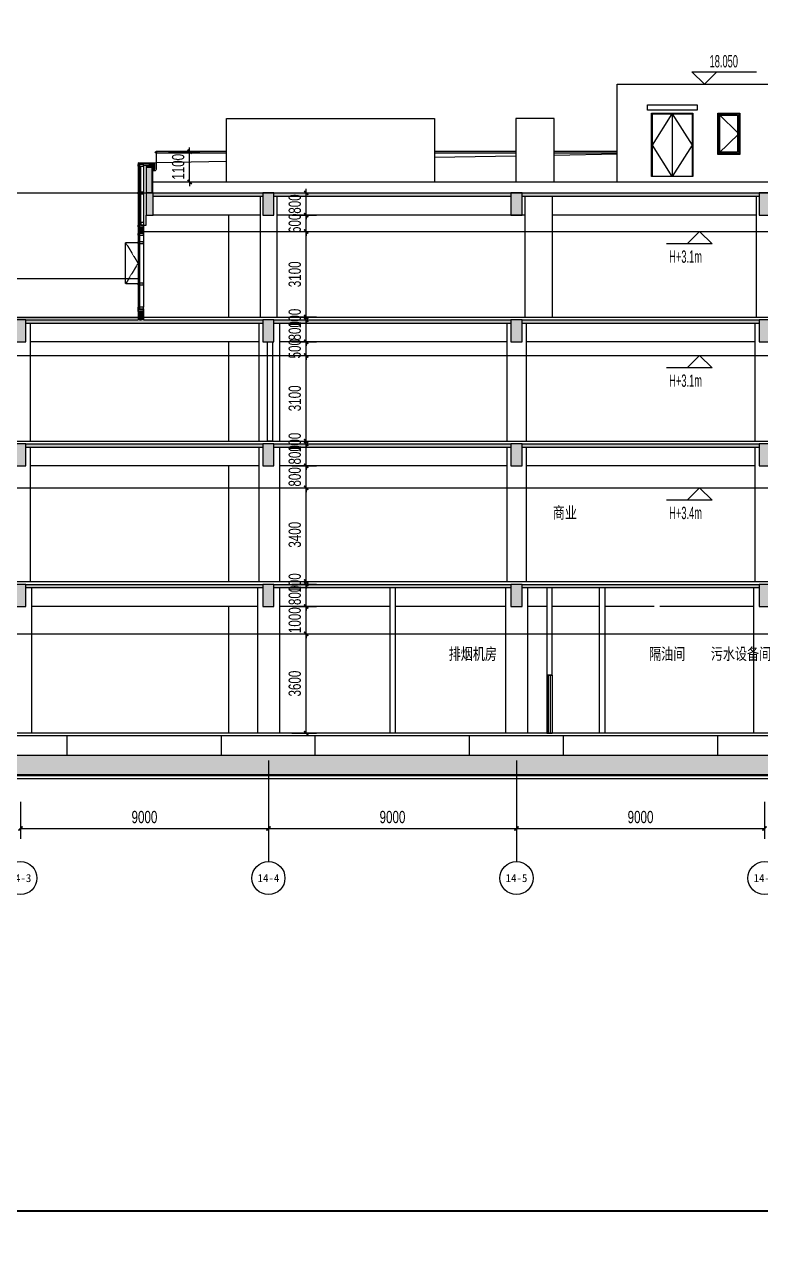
# Model space of a CAD drawing. Extents: x -186194 to 139607, y -228907 to -26595.
# Drawn here: x 16752 to 43454, y -228907 to -184353 of the extents above; entities that cross this region are included whole.
import ezdxf
from ezdxf.enums import TextEntityAlignment as Align

# ---------------------------------------------------------------- set-up
doc = ezdxf.new("R2010")
doc.units = 0
doc.header["$LTSCALE"] = 10
doc.header["$MEASUREMENT"] = 0
doc.linetypes.add('DASH', pattern=[0.35, 0.25, -0.1])
for name, color, linetype in [('01-标注_尺寸', 124, 'Continuous'), ('01-标注_标高', 200, 'Continuous'), ('01-标注_轴线坐标', 132, 'Continuous'), ('02-TEXT_房间', 7, 'Continuous'), ('02-TEXT_标注', 130, 'Continuous'), ('02-TEXT_轴号', 7, 'Continuous'), ('05-填充_天正', 26, 'Continuous'), ('A-C_窗', 140, 'Continuous'), ('A-C_门', 150, 'Continuous'), ('A-D_龙骨', 152, 'Continuous'), ('A-E_栏杆', 232, 'Continuous'), ('A-SUR_保温', 222, 'Continuous'), ('A-SUR_吊顶', 40, 'Continuous'), ('A-SUR_看线', 231, 'Continuous'), ('A-SUR_面层', 191, 'Continuous'), ('A-TECH_结构', 21, 'Continuous'), ('A_STR-砌块墙', 121, 'Continuous'), ('A_STR-砼墙', 51, 'Continuous'), ('A_STR-砼柱', 51, 'Continuous'), ('AXIS_TEXT', 7, 'Continuous'), ('D_铝板', 181, 'Continuous'), ('PUB_HATCH', 8, 'Continuous')]:
    doc.layers.add(name, color=color, linetype=linetype)
doc.layers.add('04-不打印_辅助线', color=165, linetype='Continuous', plot=False)
doc.styles.add('_TCH_AXIS', font='STXIHEI_0.TTF', dxfattribs={"width": 0.75})
doc.styles.add('_TCH_DIM', font='ros.shx', dxfattribs={"width": 0.8, "bigfont": 'jd.shx'})
doc.styles.add('_TCH_DIM_T3', font='ros.shx', dxfattribs={"width": 0.705882, "bigfont": 'jd.shx'})
doc.styles.add('COMPLEX', font='COMPLEX')
doc.styles.get("Standard").update_dxf_attribs({"font": 'STXIHEI_0.TTF', "width": 0.75})
doc.dimstyles.new('_TCH_ARCH&&150', dxfattribs={"dimtxt": 446.25, "dimasz": 150, "dimexe": 375, "dimexo": 450, "dimgap": 189.375, "dimtad": 1, "dimdec": 0, "dimzin": 0, "dimdsep": 46, "dimtxsty": '_TCH_DIM_T3', "dimblk": 'ARCHTICK', "dimcen": 0.09, "dimclrt": 7, "dimazin": 2, "dimtfac": 1, "dimtdec": 0, "dimtix": 1, "dimtmove": 2, "dimatfit": 3, "dimfxl": 0, "dimtolj": 1, "dimtzin": 0, "dimarcsym": 0})

# ---------------------------------------------------------------- blocks, each defined once
blk = doc.blocks.new('kyuhtr')
for points in [[(50, -30), (0, -30), (0, 30), (50, 30)], [(50, -30), (200, -30), (200, 30), (50, 30)]]:
    blk.add_lwpolyline(points, close=True)
blk = doc.blocks.new('$LinePat$岩棉板')
at = {"color": 0}
for p, q in [((0, -17), (12, -67)), ((12, -67), (24, -17))]:
    blk.add_line(p, q, dxfattribs=at)
for centre, start, end in [((12, -17), 0, 180), ((0, -67), 270, 0), ((24, -67), 180, 270)]:
    blk.add_arc(centre, 12, start, end, dxfattribs=at)
at = {"layer": 'Defpoints'}
blk.add_point((0, 0), dxfattribs=at)
at = {"layer": 'Defpoints', "color": 0}
blk.add_point((24, -84), dxfattribs=at)
blk = doc.blocks.new('*U13')
blk.add_lwpolyline([(0, 100), (240, 100), (240, 0), (0, 0)], close=True)
at = {"color": 8, "xscale": -1.249999998958333, "yscale": 1.188379012465143, "zscale": 1.188379012465143}
for p in [(30, 100), (60, 100), (90, 100), (120, 100), (150, 100), (180, 100), (210, 100), (240, 100)]:
    blk.add_blockref('$LinePat$岩棉板', p, dxfattribs=at)
blk = doc.blocks.new('图框-A1+1-4')
for points, const_width in [([(0, 0), (1051, 0), (1051, 594), (0, 594)], 0.05), ([(976, 584), (25, 584), (25, 10), (976, 10)], 0.5)]:
    blk.add_lwpolyline(points, close=True, dxfattribs=dict(const_width=const_width))
blk = doc.blocks.new('_AXISO')
blk.add_circle((0, 0), 0.5)
at = {"layer": 'AXIS_TEXT', "style": 'COMPLEX', "width": 1.041667}
blk.add_attdef('A', text='', height=0.56, dxfattribs=at).set_placement((-0.25, -0.28), (0.25, -0.28), align=Align.FIT)
blk = doc.blocks.new('_ArchTick')
at = {"color": 0, "linetype": 'ByBlock', "const_width": 0.4}
blk.add_lwpolyline([(-0.5, -0.5), (0.5, 0.5)], dxfattribs=at)
blk = doc.blocks.new('*D133')
at = {"layer": '01-标注_轴线坐标', "color": 0, "lineweight": -2, "transparency": 16777216}
for p, q in [((16602, -212554), (16602, -213898)), ((25602, -212554), (25602, -213898)), ((16602, -213523), (25602, -213523))]:
    blk.add_line(p, q, dxfattribs=at)
at = {"layer": 'Defpoints', "color": 0, "transparency": 16777216}
for p in [(16602, -212104), (25602, -212104), (25602, -213523)]:
    blk.add_point(p, dxfattribs=at)
at = {"layer": '01-标注_轴线坐标', "color": 0, "lineweight": -2, "transparency": 16777216, "xscale": 150, "yscale": 150, "zscale": 150, "rotation": 180}
blk.add_blockref('_ArchTick', (16602, -213523), dxfattribs=at)
at = {"layer": '01-标注_轴线坐标', "color": 0, "lineweight": -2, "transparency": 16777216, "xscale": 150, "yscale": 150, "zscale": 150}
blk.add_blockref('_ArchTick', (25602, -213523), dxfattribs=at)
at = {"layer": '01-标注_轴线坐标', "color": 7, "transparency": 16777216, "insert": (21102, -213110), "char_height": 446.2, "attachment_point": 5, "style": '_TCH_DIM_T3'}
blk.add_mtext('\\A1;9000', dxfattribs=at)
blk = doc.blocks.new('*D134')
at = {"layer": '01-标注_轴线坐标', "color": 0, "lineweight": -2, "transparency": 16777216}
for p, q in [((25602, -212554), (25602, -213898)), ((34602, -212554), (34602, -213898)), ((25602, -213523), (34602, -213523))]:
    blk.add_line(p, q, dxfattribs=at)
at = {"layer": 'Defpoints', "color": 0, "transparency": 16777216}
for p in [(25602, -212104), (34602, -212104), (34602, -213523)]:
    blk.add_point(p, dxfattribs=at)
at = {"layer": '01-标注_轴线坐标', "color": 0, "lineweight": -2, "transparency": 16777216, "xscale": 150, "yscale": 150, "zscale": 150, "rotation": 180}
blk.add_blockref('_ArchTick', (25602, -213523), dxfattribs=at)
at = {"layer": '01-标注_轴线坐标', "color": 0, "lineweight": -2, "transparency": 16777216, "xscale": 150, "yscale": 150, "zscale": 150}
blk.add_blockref('_ArchTick', (34602, -213523), dxfattribs=at)
at = {"layer": '01-标注_轴线坐标', "color": 7, "transparency": 16777216, "insert": (30102, -213110), "char_height": 446.2, "attachment_point": 5, "style": '_TCH_DIM_T3'}
blk.add_mtext('\\A1;9000', dxfattribs=at)
blk = doc.blocks.new('*D135')
at = {"layer": '01-标注_轴线坐标', "color": 0, "lineweight": -2, "transparency": 16777216}
for p, q in [((34602, -212554), (34602, -213898)), ((43602, -212554), (43602, -213898)), ((34602, -213523), (43602, -213523))]:
    blk.add_line(p, q, dxfattribs=at)
at = {"layer": 'Defpoints', "color": 0, "transparency": 16777216}
for p in [(34602, -212104), (43602, -212104), (43602, -213523)]:
    blk.add_point(p, dxfattribs=at)
at = {"layer": '01-标注_轴线坐标', "color": 0, "lineweight": -2, "transparency": 16777216, "xscale": 150, "yscale": 150, "zscale": 150, "rotation": 180}
blk.add_blockref('_ArchTick', (34602, -213523), dxfattribs=at)
at = {"layer": '01-标注_轴线坐标', "color": 0, "lineweight": -2, "transparency": 16777216, "xscale": 150, "yscale": 150, "zscale": 150}
blk.add_blockref('_ArchTick', (43602, -213523), dxfattribs=at)
at = {"layer": '01-标注_轴线坐标', "color": 7, "transparency": 16777216, "insert": (39102, -213110), "char_height": 446.2, "attachment_point": 5, "style": '_TCH_DIM_T3'}
blk.add_mtext('\\A1;9000', dxfattribs=at)
blk = doc.blocks.new('_FZH')
blk.add_lwpolyline([(-0.5, -0.5), (0.5, -0.5), (0.5, 0.5), (-0.5, 0.5)], close=True)
at = {"layer": 'PUB_HATCH'}
blk.add_solid([(-0.5, -0.5), (0.5, -0.5), (-0.5, 0.5), (0.5, 0.5)], dxfattribs=at)
blk = doc.blocks.new('$TCHSYS$WIN2D')
for p, q in [((-0.5, 0.5), (0.5, 0.5)), ((-0.5, 0.5), (-0.5, -0.5)), ((0.5, 0.5), (0.5, -0.5)), ((0.5, 0.167), (-0.5, 0.167)), ((0.5, -0.167), (-0.5, -0.167)), ((-0.5, -0.5), (0.5, -0.5))]:
    blk.add_line(p, q)
blk = doc.blocks.new('*D205')
at = {"layer": '01-标注_尺寸', "color": 0, "lineweight": -2, "transparency": 16777216}
for p, q in [((22740, -188964), (22740, -188814)), ((21971, -188964), (23114, -188964)), ((22740, -190064), (22740, -188964)), ((21971, -190064), (23114, -190064)), ((22740, -190064), (22740, -190214))]:
    blk.add_line(p, q, dxfattribs=at)
at = {"layer": 'Defpoints', "color": 0, "transparency": 16777216}
for p in [(21521, -188964), (22740, -188964), (21521, -190064)]:
    blk.add_point(p, dxfattribs=at)
at = {"layer": '01-标注_尺寸', "color": 0, "lineweight": -2, "transparency": 16777216, "xscale": 150, "yscale": 150, "zscale": 150}
for p, rotation in [((22740, -188964), 270), ((22740, -190064), 90)]:
    blk.add_blockref('_ArchTick', p, dxfattribs=dict(at, rotation=rotation))
at = {"layer": '01-标注_尺寸', "color": 7, "transparency": 16777216, "insert": (22327, -189514), "char_height": 446.2, "attachment_point": 5, "rotation": 90, "style": '_TCH_DIM_T3'}
blk.add_mtext('\\A1;1100', dxfattribs=at)
blk = doc.blocks.new('*D226')
at = {"layer": '01-标注_尺寸', "color": 0, "lineweight": -2, "transparency": 16777216}
for p, q in [((26452, -206464), (27345, -206464)), ((26970, -210065), (26970, -206464)), ((26452, -210065), (27345, -210065))]:
    blk.add_line(p, q, dxfattribs=at)
at = {"layer": 'Defpoints', "color": 0, "transparency": 16777216}
for p in [(26002, -206464), (26970, -206464), (26002, -210065)]:
    blk.add_point(p, dxfattribs=at)
at = {"layer": '01-标注_尺寸', "color": 0, "lineweight": -2, "transparency": 16777216, "xscale": 150, "yscale": 150, "zscale": 150}
for p, rotation in [((26970, -206464), 90), ((26970, -210065), 270)]:
    blk.add_blockref('_ArchTick', p, dxfattribs=dict(at, rotation=rotation))
at = {"layer": '01-标注_尺寸', "color": 7, "transparency": 16777216, "insert": (26558, -208265), "char_height": 446.2, "attachment_point": 5, "rotation": 90, "style": '_TCH_DIM_T3'}
blk.add_mtext('\\A1;3600', dxfattribs=at)
blk = doc.blocks.new('*D227')
at = {"layer": '01-标注_尺寸', "color": 0, "lineweight": -2, "transparency": 16777216}
for p, q in [((26970, -205465), (26970, -205315)), ((26452, -205465), (27345, -205465)), ((26970, -206464), (26970, -205465)), ((26452, -206464), (27345, -206464)), ((26970, -206464), (26970, -206614))]:
    blk.add_line(p, q, dxfattribs=at)
at = {"layer": 'Defpoints', "color": 0, "transparency": 16777216}
for p in [(26002, -205465), (26970, -205465), (26002, -206464)]:
    blk.add_point(p, dxfattribs=at)
at = {"layer": '01-标注_尺寸', "color": 0, "lineweight": -2, "transparency": 16777216, "xscale": 150, "yscale": 150, "zscale": 150}
for p, rotation in [((26970, -205465), 270), ((26970, -206464), 90)]:
    blk.add_blockref('_ArchTick', p, dxfattribs=dict(at, rotation=rotation))
at = {"layer": '01-标注_尺寸', "color": 7, "transparency": 16777216, "insert": (26558, -205965), "char_height": 446.2, "attachment_point": 5, "rotation": 90, "style": '_TCH_DIM_T3'}
blk.add_mtext('\\A1;1000', dxfattribs=at)
blk = doc.blocks.new('*D228')
at = {"layer": '01-标注_尺寸', "color": 0, "lineweight": -2, "transparency": 16777216}
for p, q in [((26452, -204664), (27345, -204664)), ((26970, -204664), (26970, -204514)), ((26970, -205465), (26970, -204664)), ((26452, -205465), (27345, -205465)), ((26970, -205465), (26970, -205615))]:
    blk.add_line(p, q, dxfattribs=at)
at = {"layer": 'Defpoints', "color": 0, "transparency": 16777216}
for p in [(26002, -204664), (26970, -204664), (26002, -205465)]:
    blk.add_point(p, dxfattribs=at)
at = {"layer": '01-标注_尺寸', "color": 0, "lineweight": -2, "transparency": 16777216, "xscale": 150, "yscale": 150, "zscale": 150}
for p, rotation in [((26970, -204664), 270), ((26970, -205465), 90)]:
    blk.add_blockref('_ArchTick', p, dxfattribs=dict(at, rotation=rotation))
at = {"layer": '01-标注_尺寸', "color": 7, "transparency": 16777216, "insert": (26558, -205065), "char_height": 446.2, "attachment_point": 5, "rotation": 90, "style": '_TCH_DIM_T3'}
blk.add_mtext('\\A1;800', dxfattribs=at)
blk = doc.blocks.new('*D229')
at = {"layer": '01-标注_尺寸', "color": 0, "lineweight": -2, "transparency": 16777216}
for p, q in [((26970, -204565), (26970, -204415)), ((26452, -204565), (27345, -204565)), ((26452, -204664), (27345, -204664)), ((26970, -204664), (26970, -204565)), ((26970, -204664), (26970, -204814))]:
    blk.add_line(p, q, dxfattribs=at)
at = {"layer": 'Defpoints', "color": 0, "transparency": 16777216}
for p in [(26002, -204565), (26002, -204664), (26970, -204565)]:
    blk.add_point(p, dxfattribs=at)
at = {"layer": '01-标注_尺寸', "color": 0, "lineweight": -2, "transparency": 16777216, "xscale": 150, "yscale": 150, "zscale": 150}
for p, rotation in [((26970, -204565), 270), ((26970, -204664), 90)]:
    blk.add_blockref('_ArchTick', p, dxfattribs=dict(at, rotation=rotation))
at = {"layer": '01-标注_尺寸', "color": 7, "transparency": 16777216, "insert": (26558, -204614), "char_height": 446.2, "attachment_point": 5, "rotation": 90, "style": '_TCH_DIM_T3'}
blk.add_mtext('\\A1;100', dxfattribs=at)
blk = doc.blocks.new('*D230')
at = {"layer": '01-标注_尺寸', "color": 0, "lineweight": -2, "transparency": 16777216}
for p, q in [((26452, -201165), (27345, -201165)), ((26970, -204565), (26970, -201165)), ((26452, -204565), (27345, -204565))]:
    blk.add_line(p, q, dxfattribs=at)
at = {"layer": 'Defpoints', "color": 0, "transparency": 16777216}
for p in [(26002, -201165), (26970, -201165), (26002, -204565)]:
    blk.add_point(p, dxfattribs=at)
at = {"layer": '01-标注_尺寸', "color": 0, "lineweight": -2, "transparency": 16777216, "xscale": 150, "yscale": 150, "zscale": 150}
for p, rotation in [((26970, -201165), 90), ((26970, -204565), 270)]:
    blk.add_blockref('_ArchTick', p, dxfattribs=dict(at, rotation=rotation))
at = {"layer": '01-标注_尺寸', "color": 7, "transparency": 16777216, "insert": (26558, -202865), "char_height": 446.2, "attachment_point": 5, "rotation": 90, "style": '_TCH_DIM_T3'}
blk.add_mtext('\\A1;3400', dxfattribs=at)
blk = doc.blocks.new('*D231')
at = {"layer": '01-标注_尺寸', "color": 0, "lineweight": -2, "transparency": 16777216}
for p, q in [((26452, -200365), (27345, -200365)), ((26970, -200365), (26970, -200215)), ((26970, -201165), (26970, -200365)), ((26452, -201165), (27345, -201165)), ((26970, -201165), (26970, -201315))]:
    blk.add_line(p, q, dxfattribs=at)
at = {"layer": 'Defpoints', "color": 0, "transparency": 16777216}
for p in [(26002, -200365), (26970, -200365), (26002, -201165)]:
    blk.add_point(p, dxfattribs=at)
at = {"layer": '01-标注_尺寸', "color": 0, "lineweight": -2, "transparency": 16777216, "xscale": 150, "yscale": 150, "zscale": 150}
for p, rotation in [((26970, -200365), 270), ((26970, -201165), 90)]:
    blk.add_blockref('_ArchTick', p, dxfattribs=dict(at, rotation=rotation))
at = {"layer": '01-标注_尺寸', "color": 7, "transparency": 16777216, "insert": (26558, -200765), "char_height": 446.2, "attachment_point": 5, "rotation": 90, "style": '_TCH_DIM_T3'}
blk.add_mtext('\\A1;800', dxfattribs=at)
blk = doc.blocks.new('*D232')
at = {"layer": '01-标注_尺寸', "color": 0, "lineweight": -2, "transparency": 16777216}
for p, q in [((26452, -199564), (27345, -199564)), ((26970, -199564), (26970, -199414)), ((26970, -200365), (26970, -199564)), ((26452, -200365), (27345, -200365)), ((26970, -200365), (26970, -200515))]:
    blk.add_line(p, q, dxfattribs=at)
at = {"layer": 'Defpoints', "color": 0, "transparency": 16777216}
for p in [(26002, -199564), (26970, -199564), (26002, -200365)]:
    blk.add_point(p, dxfattribs=at)
at = {"layer": '01-标注_尺寸', "color": 0, "lineweight": -2, "transparency": 16777216, "xscale": 150, "yscale": 150, "zscale": 150}
for p, rotation in [((26970, -199564), 270), ((26970, -200365), 90)]:
    blk.add_blockref('_ArchTick', p, dxfattribs=dict(at, rotation=rotation))
at = {"layer": '01-标注_尺寸', "color": 7, "transparency": 16777216, "insert": (26558, -199965), "char_height": 446.2, "attachment_point": 5, "rotation": 90, "style": '_TCH_DIM_T3'}
blk.add_mtext('\\A1;800', dxfattribs=at)
blk = doc.blocks.new('*D233')
at = {"layer": '01-标注_尺寸', "color": 0, "lineweight": -2, "transparency": 16777216}
for p, q in [((26452, -199464), (27345, -199464)), ((26452, -199564), (27345, -199564)), ((26970, -199464), (26970, -199314)), ((26970, -199564), (26970, -199464)), ((26970, -199564), (26970, -199714))]:
    blk.add_line(p, q, dxfattribs=at)
at = {"layer": 'Defpoints', "color": 0, "transparency": 16777216}
for p in [(26002, -199464), (26002, -199564), (26970, -199464)]:
    blk.add_point(p, dxfattribs=at)
at = {"layer": '01-标注_尺寸', "color": 0, "lineweight": -2, "transparency": 16777216, "xscale": 150, "yscale": 150, "zscale": 150}
for p, rotation in [((26970, -199464), 270), ((26970, -199564), 90)]:
    blk.add_blockref('_ArchTick', p, dxfattribs=dict(at, rotation=rotation))
at = {"layer": '01-标注_尺寸', "color": 7, "transparency": 16777216, "insert": (26558, -199514), "char_height": 446.2, "attachment_point": 5, "rotation": 90, "style": '_TCH_DIM_T3'}
blk.add_mtext('\\A1;100', dxfattribs=at)
blk = doc.blocks.new('*D234')
at = {"layer": '01-标注_尺寸', "color": 0, "lineweight": -2, "transparency": 16777216}
for p, q in [((26452, -196365), (27345, -196365)), ((26970, -199464), (26970, -196365)), ((26452, -199464), (27345, -199464))]:
    blk.add_line(p, q, dxfattribs=at)
at = {"layer": 'Defpoints', "color": 0, "transparency": 16777216}
for p in [(26002, -196365), (26970, -196365), (26002, -199464)]:
    blk.add_point(p, dxfattribs=at)
at = {"layer": '01-标注_尺寸', "color": 0, "lineweight": -2, "transparency": 16777216, "xscale": 150, "yscale": 150, "zscale": 150}
for p, rotation in [((26970, -196365), 90), ((26970, -199464), 270)]:
    blk.add_blockref('_ArchTick', p, dxfattribs=dict(at, rotation=rotation))
at = {"layer": '01-标注_尺寸', "color": 7, "transparency": 16777216, "insert": (26558, -197915), "char_height": 446.2, "attachment_point": 5, "rotation": 90, "style": '_TCH_DIM_T3'}
blk.add_mtext('\\A1;3100', dxfattribs=at)
blk = doc.blocks.new('*D235')
at = {"layer": '01-标注_尺寸', "color": 0, "lineweight": -2, "transparency": 16777216}
for p, q in [((26452, -195865), (27345, -195865)), ((26970, -195865), (26970, -195715)), ((26970, -196365), (26970, -195865)), ((26452, -196365), (27345, -196365)), ((26970, -196365), (26970, -196515))]:
    blk.add_line(p, q, dxfattribs=at)
at = {"layer": 'Defpoints', "color": 0, "transparency": 16777216}
for p in [(26002, -195865), (26970, -195865), (26002, -196365)]:
    blk.add_point(p, dxfattribs=at)
at = {"layer": '01-标注_尺寸', "color": 0, "lineweight": -2, "transparency": 16777216, "xscale": 150, "yscale": 150, "zscale": 150}
for p, rotation in [((26970, -195865), 270), ((26970, -196365), 90)]:
    blk.add_blockref('_ArchTick', p, dxfattribs=dict(at, rotation=rotation))
at = {"layer": '01-标注_尺寸', "color": 7, "transparency": 16777216, "insert": (26558, -196115), "char_height": 446.2, "attachment_point": 5, "rotation": 90, "style": '_TCH_DIM_T3'}
blk.add_mtext('\\A1;500', dxfattribs=at)
blk = doc.blocks.new('*D236')
at = {"layer": '01-标注_尺寸', "color": 0, "lineweight": -2, "transparency": 16777216}
for p, q in [((26452, -195064), (27345, -195064)), ((26970, -195064), (26970, -194914)), ((26970, -195865), (26970, -195064)), ((26452, -195865), (27345, -195865)), ((26970, -195865), (26970, -196015))]:
    blk.add_line(p, q, dxfattribs=at)
at = {"layer": 'Defpoints', "color": 0, "transparency": 16777216}
for p in [(26002, -195064), (26970, -195064), (26002, -195865)]:
    blk.add_point(p, dxfattribs=at)
at = {"layer": '01-标注_尺寸', "color": 0, "lineweight": -2, "transparency": 16777216, "xscale": 150, "yscale": 150, "zscale": 150}
for p, rotation in [((26970, -195064), 270), ((26970, -195865), 90)]:
    blk.add_blockref('_ArchTick', p, dxfattribs=dict(at, rotation=rotation))
at = {"layer": '01-标注_尺寸', "color": 7, "transparency": 16777216, "insert": (26558, -195465), "char_height": 446.2, "attachment_point": 5, "rotation": 90, "style": '_TCH_DIM_T3'}
blk.add_mtext('\\A1;800', dxfattribs=at)
blk = doc.blocks.new('*D237')
at = {"layer": '01-标注_尺寸', "color": 0, "lineweight": -2, "transparency": 16777216}
for p, q in [((26452, -194964), (27345, -194964)), ((26452, -195064), (27345, -195064)), ((26970, -194964), (26970, -194814)), ((26970, -195064), (26970, -194964)), ((26970, -195064), (26970, -195214))]:
    blk.add_line(p, q, dxfattribs=at)
at = {"layer": 'Defpoints', "color": 0, "transparency": 16777216}
for p in [(26002, -194964), (26002, -195064), (26970, -194964)]:
    blk.add_point(p, dxfattribs=at)
at = {"layer": '01-标注_尺寸', "color": 0, "lineweight": -2, "transparency": 16777216, "xscale": 150, "yscale": 150, "zscale": 150}
for p, rotation in [((26970, -194964), 270), ((26970, -195064), 90)]:
    blk.add_blockref('_ArchTick', p, dxfattribs=dict(at, rotation=rotation))
at = {"layer": '01-标注_尺寸', "color": 7, "transparency": 16777216, "insert": (26558, -195014), "char_height": 446.2, "attachment_point": 5, "rotation": 90, "style": '_TCH_DIM_T3'}
blk.add_mtext('\\A1;100', dxfattribs=at)
blk = doc.blocks.new('*D238')
at = {"layer": '01-标注_尺寸', "color": 0, "lineweight": -2, "transparency": 16777216}
for p, q in [((26452, -191865), (27345, -191865)), ((26970, -194964), (26970, -191865)), ((26452, -194964), (27345, -194964))]:
    blk.add_line(p, q, dxfattribs=at)
at = {"layer": 'Defpoints', "color": 0, "transparency": 16777216}
for p in [(26002, -191865), (26970, -191865), (26002, -194964)]:
    blk.add_point(p, dxfattribs=at)
at = {"layer": '01-标注_尺寸', "color": 0, "lineweight": -2, "transparency": 16777216, "xscale": 150, "yscale": 150, "zscale": 150}
for p, rotation in [((26970, -191865), 90), ((26970, -194964), 270)]:
    blk.add_blockref('_ArchTick', p, dxfattribs=dict(at, rotation=rotation))
at = {"layer": '01-标注_尺寸', "color": 7, "transparency": 16777216, "insert": (26558, -193415), "char_height": 446.2, "attachment_point": 5, "rotation": 90, "style": '_TCH_DIM_T3'}
blk.add_mtext('\\A1;3100', dxfattribs=at)
blk = doc.blocks.new('*D239')
at = {"layer": '01-标注_尺寸', "color": 0, "lineweight": -2, "transparency": 16777216}
for p, q in [((26970, -191265), (26970, -191115)), ((26452, -191265), (27345, -191265)), ((26970, -191865), (26970, -191265)), ((26452, -191865), (27345, -191865)), ((26970, -191865), (26970, -192015))]:
    blk.add_line(p, q, dxfattribs=at)
at = {"layer": 'Defpoints', "color": 0, "transparency": 16777216}
for p in [(26002, -191265), (26970, -191265), (26002, -191865)]:
    blk.add_point(p, dxfattribs=at)
at = {"layer": '01-标注_尺寸', "color": 0, "lineweight": -2, "transparency": 16777216, "xscale": 150, "yscale": 150, "zscale": 150}
for p, rotation in [((26970, -191265), 270), ((26970, -191865), 90)]:
    blk.add_blockref('_ArchTick', p, dxfattribs=dict(at, rotation=rotation))
at = {"layer": '01-标注_尺寸', "color": 7, "transparency": 16777216, "insert": (26558, -191565), "char_height": 446.2, "attachment_point": 5, "rotation": 90, "style": '_TCH_DIM_T3'}
blk.add_mtext('\\A1;600', dxfattribs=at)
blk = doc.blocks.new('*D240')
at = {"layer": '01-标注_尺寸', "color": 0, "lineweight": -2, "transparency": 16777216}
for p, q in [((26452, -190464), (27345, -190464)), ((26970, -190464), (26970, -190314)), ((26970, -191265), (26970, -190464)), ((26452, -191265), (27345, -191265)), ((26970, -191265), (26970, -191415))]:
    blk.add_line(p, q, dxfattribs=at)
at = {"layer": 'Defpoints', "color": 0, "transparency": 16777216}
for p in [(26002, -190464), (26970, -190464), (26002, -191265)]:
    blk.add_point(p, dxfattribs=at)
at = {"layer": '01-标注_尺寸', "color": 0, "lineweight": -2, "transparency": 16777216, "xscale": 150, "yscale": 150, "zscale": 150}
for p, rotation in [((26970, -190464), 270), ((26970, -191265), 90)]:
    blk.add_blockref('_ArchTick', p, dxfattribs=dict(at, rotation=rotation))
at = {"layer": '01-标注_尺寸', "color": 7, "transparency": 16777216, "insert": (26558, -190865), "char_height": 446.2, "attachment_point": 5, "rotation": 90, "style": '_TCH_DIM_T3'}
blk.add_mtext('\\A1;800', dxfattribs=at)

msp = doc.modelspace()

# ---------------------------------------------------------------- hatches: boundary and pattern name
at = {"layer": '05-填充_天正'}
for points in [[(21168.5, -190464.5), (21368.5, -190464.5), (21368.5, -189524.5), (21168.5, -189524.5)], [(25401.7, -190584.5), (25401.7, -190464.5), (21418.5, -190464.5), (21418.5, -190584.5)], [(34401.7, -190584.5), (34401.7, -190464.5), (25801.7, -190464.5), (25801.7, -190584.5)], [(43401.7, -190584.5), (43401.7, -190464.5), (34801.7, -190464.5), (34801.7, -190584.5)], [(16801.7, -195064.5), (16801.7, -195184.5), (20918.5, -195184.5), (20951.8, -195104.5), (20868.5, -195064.5)], [(20868.5, -194764.5), (20868.5, -195064.5), (20951.8, -195104.5), (21068.5, -195064.5), (21068.5, -194764.5)], [(25401.7, -195184.5), (25401.7, -195064.5), (21068.5, -195064.5), (20951.8, -195104.5), (20918.5, -195184.5)], [(34401.7, -195184.5), (34401.7, -195064.5), (25801.7, -195064.5), (25801.7, -195184.5)], [(43401.7, -195184.5), (43401.7, -195064.5), (34801.7, -195064.5), (34801.7, -195184.5)], [(25401.7, -199684.5), (25401.7, -199564.5), (16801.7, -199564.5), (16801.7, -199684.5)], [(34401.7, -199684.5), (34401.7, -199564.5), (25801.7, -199564.5), (25801.7, -199684.5)], [(43401.7, -199684.5), (43401.7, -199564.5), (34801.7, -199564.5), (34801.7, -199684.5)], [(25401.7, -204784.5), (25401.7, -204664.5), (16801.7, -204664.5), (16801.7, -204784.5)], [(25801.7, -204664.5), (25801.7, -204784.5), (30101.7, -204784.5), (30101.7, -204664.5)], [(34401.7, -204784.5), (34401.7, -204664.5), (30101.7, -204664.5), (30101.7, -204784.5)], [(34801.7, -204664.5), (34801.7, -204784.5), (35801.7, -204784.5), (35801.7, -204664.5)], [(35801.7, -204664.5), (35801.7, -204784.5), (37701.7, -204784.5), (37701.7, -204664.5)], [(43401.7, -204784.5), (43401.7, -204664.5), (37701.7, -204664.5), (37701.7, -204784.5)], [(81901.6, -211564.5), (81901.6, -210864.5), (-7857.5, -210864.5), (-8257.5, -211564.5)]]:
    msp.add_hatch(color=256, dxfattribs=at).paths.add_polyline_path(points)

# ---------------------------------------------------------------- linework, layer by layer
at = {"layer": '01-标注_标高'}
for p, q in [((41417.7, -186514.5), (40967.7, -186064.5)), ((40967.7, -186064.5), (43315.2, -186064.5)), ((41417.7, -186514.5), (41867.7, -186064.5)), ((41246, -191864.5), (40796, -192314.5)), ((41246, -191864.5), (41696, -192314.5)), ((41696, -192314.5), (40041.5, -192314.5)), ((41246, -196364.5), (40796, -196814.5)), ((41246, -196364.5), (41696, -196814.5)), ((41696, -196814.5), (40041.5, -196814.5)), ((41246, -201164.5), (40796, -201614.5)), ((41246, -201164.5), (41696, -201614.5)), ((41696, -201614.5), (40041.5, -201614.5))]:
    msp.add_line(p, q, dxfattribs=at)
at = {"layer": '01-标注_轴线坐标'}
for p, q in [((25601.7, -211053.9), (25601.7, -214722.9)), ((34601.7, -211053.9), (34601.7, -214722.9))]:
    msp.add_line(p, q, dxfattribs=at)
at = {"layer": '04-不打印_辅助线'}
for points in [[(-8970.8, -190464.5), (122168.1, -190464.5)], [(-8970.8, -194964.5), (122168.1, -194964.5)], [(-8970.8, -199464.5), (122168.1, -199464.5)]]:
    msp.add_lwpolyline(points, dxfattribs=at)
at = {"layer": '04-不打印_辅助线', "linetype": 'DASH'}
msp.add_lwpolyline([(20868.5, -193764.5), (20418.5, -193764.5), (20418.5, -192264.5), (20868.5, -192264.5)], close=True, dxfattribs=at)
msp.add_lwpolyline([(20418.5, -192264.5), (20868.5, -193014.5), (20418.5, -193764.5)], dxfattribs=at)
at = {"layer": 'A-C_窗'}
for points in [[(20868.5, -189464.5), (20868.5, -194604.5)], [(20918.5, -189464.5), (20918.5, -194604.5)], [(21068.5, -189464.5), (21068.5, -194604.5)]]:
    msp.add_lwpolyline(points, dxfattribs=at)
at = {"layer": 'A-C_门'}
msp.add_line((40251.7, -187594.5), (40251.7, -189864.5), dxfattribs=at)
for points in [[(40251.7, -187594.5), (40971.7, -188729.5), (40251.7, -189864.5), (39531.7, -188729.5)], [(39531.7, -189864.5), (39531.7, -187594.5), (40971.7, -187594.5), (40971.7, -189864.5)], [(41931.7, -189034.5), (41931.7, -187594.5), (42671.7, -187594.5), (42671.7, -189034.5)], [(41981.7, -188984.5), (41981.7, -187644.5), (42621.7, -187644.5), (42621.7, -188984.5)]]:
    msp.add_lwpolyline(points, close=True, dxfattribs=at)
msp.add_lwpolyline([(41931.7, -187594.5), (42671.7, -188314.5), (41931.7, -189034.5)], dxfattribs=at)
at = {"layer": 'A-D_龙骨'}
for points in [[(20868.5, -194664.5), (21068.5, -194664.5), (21068.5, -194764.5), (20868.5, -194764.5)], [(20883.5, -194679.5), (21053.5, -194679.5), (21053.5, -194749.5), (20883.5, -194749.5)]]:
    msp.add_lwpolyline(points, close=True, dxfattribs=at)
at = {"layer": 'A-E_栏杆'}
for p, q in [((24081.7, -188964.5), (21521.2, -188964.5)), ((24081.7, -189014.5), (21521.2, -189014.5)), ((34581.7, -188964.5), (31621.7, -188964.5)), ((34581.7, -189014.5), (31621.7, -189014.5)), ((38251.7, -188964.5), (35971.7, -188964.5)), ((38251.7, -189014.5), (35971.7, -189014.5))]:
    msp.add_line(p, q, dxfattribs=at)
msp.add_lwpolyline([(21521.2, -189014.5), (21521.2, -189614.5, -0.4142136), (21471.2, -189664.5), (21398.5, -189664.5)], format="xyb", dxfattribs=at)
for radius in [25, 22]:
    msp.add_circle((21521.2, -188989.5), radius, dxfattribs=at)
at = {"layer": 'A-SUR_保温'}
for p, q in [((-8457.5, -211604.5), (81885, -211604.5)), ((81893.3, -211584.5), (-8277.5, -211584.5)), ((-8457.5, -211704.5), (81843.6, -211704.5))]:
    msp.add_line(p, q, dxfattribs=at)
for points in [[(21168.5, -189464.5), (21068.5, -189464.5), (21068.5, -191534.5), (20968.5, -191534.5), (20968.5, -191634.5), (21168.5, -191634.5), (21168.5, -191264.5)], [(21398.5, -189524.5), (21398.5, -190464.5)]]:
    msp.add_lwpolyline(points, dxfattribs=at)
at = {"layer": 'A-SUR_吊顶', "linetype": 'DASH'}
for points in [[(21068.5, -191864.5), (117848.5, -191864.5)], [(-1367.3, -196364.5), (117848.5, -196364.5)], [(2721.8, -201164.5), (115524.7, -201164.5)], [(-7857.5, -206964.5), (4219.7, -206964.5), (4219.7, -206464.5), (118101.7, -206464.5)]]:
    msp.add_lwpolyline(points, dxfattribs=at)
at = {"layer": 'A-SUR_看线'}
for p, q in [((38251.7, -190064.5), (38251.7, -186514.5)), ((38251.7, -186514.5), (44051.7, -186514.5))]:
    msp.add_line(p, q, dxfattribs=at)
for points in [[(39351.7, -187264.5), (41151.7, -187264.5), (41151.7, -187464.5), (39351.7, -187464.5)], [(39501.7, -189864.5), (39501.7, -187564.5), (41001.7, -187564.5), (41001.7, -189864.5)], [(41901.7, -189064.5), (41901.7, -187564.5), (42701.7, -187564.5), (42701.7, -189064.5)]]:
    msp.add_lwpolyline(points, close=True, dxfattribs=at)
for points in [[(24081.7, -190064.5), (24081.7, -187764.5), (31621.7, -187764.5), (31621.7, -190064.5)], [(35971.7, -190064.5), (35971.7, -187764.5), (34581.7, -187764.5), (34581.7, -190064.5)], [(20868.5, -189364.5), (24081.7, -189306.2)], [(31621.7, -189169.2), (34581.7, -189115.5)], [(35971.7, -189090.3), (38251.7, -189048.8)], [(35901.7, -190584.5), (35901.7, -194964.5)], [(24151.7, -191264.5), (24151.7, -194964.5)], [(-1367.3, -193564.5), (20856.4, -193564.5)], [(24151.7, -195864.5), (24151.7, -199464.5)], [(24151.7, -200364.5), (24151.7, -204564.5)], [(24151.7, -205464.5), (24151.7, -210064.5)]]:
    msp.add_lwpolyline(points, dxfattribs=at)
at = {"layer": 'A-SUR_面层'}
for points in [[(21398.5, -190064.5), (83951.7, -190064.5)], [(-1037.3, -194979.5), (20868.5, -194979.5)], [(21068.5, -194964.5), (117748.5, -194964.5)], [(-1367.3, -199464.5), (117748.5, -199464.5)], [(2721.8, -204564.5), (115824.7, -204564.5)], [(83401.6, -210064.5), (-7857.5, -210064.5)]]:
    msp.add_lwpolyline(points, dxfattribs=at)
at = {"layer": 'A-TECH_结构'}
for points in [[(25301.7, -190584.5), (25301.7, -194964.5)], [(25901.7, -190584.5), (25901.7, -194964.5)], [(34901.7, -190584.5), (34901.7, -194964.5)], [(43301.7, -190584.5), (43301.7, -194964.5)], [(25301.7, -191264.5), (21418.5, -191264.5)], [(34901.7, -191264.5), (25901.7, -191264.5)], [(43301.7, -191264.5), (35901.7, -191264.5)], [(16951.7, -195184.5), (16951.7, -199464.5)], [(25251.7, -195184.5), (25251.7, -199464.5)], [(26001.7, -195184.5), (26001.7, -199464.5)], [(34251.7, -195184.5), (34251.7, -199464.5)], [(34951.7, -195184.5), (34951.7, -199464.5)], [(43251.7, -195184.5), (43251.7, -199464.5)], [(25251.7, -195864.5), (16951.7, -195864.5)], [(34251.7, -195864.5), (26001.7, -195864.5)], [(43251.7, -195864.5), (34951.7, -195864.5)], [(16951.7, -199684.5), (16951.7, -204564.5)], [(25251.7, -199684.5), (25251.7, -204564.5)], [(26001.7, -199684.5), (26001.7, -204564.5)], [(34251.7, -199684.5), (34251.7, -204564.5)], [(34951.7, -199684.5), (34951.7, -204564.5)], [(43251.7, -199684.5), (43251.7, -204564.5)], [(25251.7, -200364.5), (16951.7, -200364.5)], [(34251.7, -200364.5), (26001.7, -200364.5)], [(43251.7, -200364.5), (34951.7, -200364.5)], [(17001.7, -204784.5), (17001.7, -210064.5)], [(25201.7, -204784.5), (25201.7, -210064.5)], [(26001.7, -204784.5), (26001.7, -210064.5)], [(34201.7, -204784.5), (34201.7, -210064.5)], [(35001.7, -204784.5), (35001.7, -210064.5)], [(43201.7, -204784.5), (43201.7, -210064.5)], [(25201.7, -205464.5), (17001.7, -205464.5)], [(30001.7, -205464.5), (26001.7, -205464.5)], [(34201.7, -205464.5), (30201.7, -205464.5)], [(35701.7, -205464.5), (35001.7, -205464.5)], [(37601.7, -205464.5), (35901.7, -205464.5)], [(39601.7, -205464.5), (37801.7, -205464.5)], [(43201.7, -205464.5), (39801.7, -205464.5)]]:
    msp.add_lwpolyline(points, dxfattribs=at)
at = {"layer": 'A_STR-砌块墙'}
for p, q in [((25551.7, -195864.5), (25551.7, -199464.5)), ((25751.7, -195864.5), (25751.7, -199464.5)), ((25751.7, -199464.5), (25551.7, -199464.5)), ((30001.7, -204784.5), (30001.7, -210064.5)), ((30201.7, -204784.5), (30201.7, -210064.5)), ((35701.7, -204784.5), (35701.7, -207964.5)), ((35901.7, -207964.5), (35901.7, -204784.5)), ((37601.7, -204784.5), (37601.7, -210064.5)), ((37801.7, -204784.5), (37801.7, -210064.5)), ((35701.7, -207964.5), (35901.7, -207964.5)), ((30201.7, -210064.5), (30001.7, -210064.5)), ((35701.7, -210064.5), (35901.7, -210064.5)), ((37801.7, -210064.5), (37601.7, -210064.5))]:
    msp.add_line(p, q, dxfattribs=at)
at = {"layer": 'A_STR-砼墙'}
for p, q in [((21168.5, -189524.5), (21168.5, -190464.5)), ((21368.5, -189524.5), (21368.5, -190464.5)), ((21418.5, -190464.5), (25401.7, -190464.5)), ((21418.5, -190584.5), (25401.7, -190584.5)), ((25801.7, -190464.5), (34401.7, -190464.5)), ((25801.7, -190584.5), (34401.7, -190584.5)), ((34801.7, -190464.5), (43401.7, -190464.5)), ((34801.7, -190584.5), (43401.7, -190584.5)), ((16801.7, -195064.5), (20868.5, -195064.5)), ((20868.5, -194764.5), (20868.5, -195064.5)), ((21068.5, -194764.5), (20868.5, -194764.5)), ((21068.5, -194764.5), (21068.5, -195064.5)), ((21068.5, -195064.5), (25401.7, -195064.5)), ((25801.7, -195064.5), (34401.7, -195064.5)), ((34801.7, -195064.5), (43401.7, -195064.5)), ((16801.7, -195184.5), (20918.5, -195184.5)), ((20918.5, -195184.5), (25401.7, -195184.5)), ((25801.7, -195184.5), (34401.7, -195184.5)), ((34801.7, -195184.5), (43401.7, -195184.5)), ((16801.7, -199564.5), (25401.7, -199564.5)), ((25801.7, -199564.5), (34401.7, -199564.5)), ((34801.7, -199564.5), (43401.7, -199564.5)), ((16801.7, -199684.5), (25401.7, -199684.5)), ((25801.7, -199684.5), (34401.7, -199684.5)), ((34801.7, -199684.5), (43401.7, -199684.5)), ((16801.7, -204664.5), (25401.7, -204664.5)), ((16801.7, -204784.5), (25401.7, -204784.5)), ((25801.7, -204664.5), (30101.7, -204664.5)), ((25801.7, -204784.5), (30101.7, -204784.5)), ((30101.7, -204664.5), (34401.7, -204664.5)), ((30101.7, -204784.5), (34401.7, -204784.5)), ((34801.7, -204664.5), (35801.7, -204664.5)), ((34801.7, -204784.5), (35801.7, -204784.5)), ((35801.7, -204664.5), (37701.7, -204664.5)), ((35801.7, -204784.5), (37701.7, -204784.5)), ((37701.7, -204664.5), (43401.7, -204664.5)), ((37701.7, -204784.5), (43401.7, -204784.5)), ((83601.6, -210164.5), (-7857.5, -210164.5)), ((-7857.5, -210864.5), (81901.6, -210864.5)), ((-8257.5, -211564.5), (81901.6, -211564.5))]:
    msp.add_line(p, q, dxfattribs=at)
at = {"layer": 'A_STR-砼墙', "linetype": 'DASH'}
for p, q in [((18301.7, -210864.5), (18301.7, -210164.5)), ((23901.7, -210864.5), (23901.7, -210164.5)), ((27301.7, -210864.5), (27301.7, -210164.5)), ((32901.7, -210864.5), (32901.7, -210164.5)), ((36301.7, -210864.5), (36301.7, -210164.5)), ((41901.7, -210864.5), (41901.7, -210164.5))]:
    msp.add_line(p, q, dxfattribs=at)
at = {"layer": 'D_铝板'}
for p, q in [((20968.5, -190434.5), (20968.5, -189494.5)), ((20968.5, -191634.5), (20968.5, -190494.5))]:
    msp.add_line(p, q, dxfattribs=at)
msp.add_lwpolyline([(21398.5, -189594.5), (21478.5, -189594.5), (21478.5, -189394.5), (20868.5, -189364.5), (20868.5, -189434.5), (20888.5, -189434.5), (20888.5, -189385.7), (21458.5, -189413.4), (21458.5, -189574.5), (21398.5, -189574.5)], close=True, dxfattribs=at)

# ---------------------------------------------------------------- block references
at = {"xscale": 150, "yscale": 150, "zscale": 150}
msp.add_blockref('图框-A1+1-4', (-18046.8, -228902.8), dxfattribs=at)
at = {"layer": '01-标注_轴线坐标'}
ref = msp.add_blockref('_AXISO', (16601.7, -215322.9), dxfattribs=dict(at, xscale=1200, yscale=1200, zscale=1200))
ref.add_attrib('A', '14-3', dxfattribs={"layer": '02-TEXT_轴号', "height": 290.39, "style": '_TCH_AXIS', "width": 1.355782}).set_placement((16207.6, -215468), (16995.9, -215468), align=Align.FIT)
ref = msp.add_blockref('_AXISO', (25601.7, -215322.9), dxfattribs=dict(at, xscale=1200, yscale=1200, zscale=1200))
ref.add_attrib('A', '14-4', dxfattribs={"layer": '02-TEXT_轴号', "height": 287.06, "style": '_TCH_AXIS', "width": 1.373621}).set_placement((25207, -215466.4), (25996.5, -215466.4), align=Align.FIT)
ref = msp.add_blockref('_AXISO', (34601.7, -215322.9), dxfattribs=dict(at, xscale=1200, yscale=1200, zscale=1200))
ref.add_attrib('A', '14-5', dxfattribs={"layer": '02-TEXT_轴号', "height": 290.39, "style": '_TCH_AXIS', "width": 1.355782}).set_placement((34207.6, -215468), (34995.9, -215468), align=Align.FIT)
ref = msp.add_blockref('_AXISO', (43601.7, -215322.9), dxfattribs=dict(at, xscale=1200, yscale=1200, zscale=1200))
ref.add_attrib('A', '14-6', dxfattribs={"layer": '02-TEXT_轴号', "height": 293.79, "style": '_TCH_AXIS', "width": 1.337942}).set_placement((43208.3, -215469.7), (43995.2, -215469.7), align=Align.FIT)
at = {"layer": 'A-C_窗', "xscale": 2100, "yscale": 200, "zscale": 200, "rotation": 270}
msp.add_blockref('$TCHSYS$WIN2D', (35801.7, -209014.5), dxfattribs=at)
at = {"layer": 'A-D_龙骨'}
for p in [(20868.5, -189464.5), (20868.5, -190464.5), (20868.5, -191664.5), (20868.5, -191964.5), (20868.5, -192264.5), (20868.5, -193764.5), (20868.5, -194634.5)]:
    msp.add_blockref('kyuhtr', p, dxfattribs=at)
at = {"layer": 'A-SUR_保温', "rotation": 90}
msp.add_blockref('*U13', (21068.5, -191934.5), dxfattribs=at)
at = {"layer": 'A_STR-砼柱', "rotation": 270}
for p, xscale, yscale, zscale in [((21298.5, -189494.5), 60, 260, 260), ((21293.5, -190864.5), 800, 249.9999999999091, 249.9999999999091), ((25601.7, -190864.5), 800, 400, 400), ((34601.7, -190864.5), 800, 400, 400), ((43601.7, -190864.5), 800, 400, 400), ((16601.7, -195464.5), 800, 400, 400), ((25601.7, -195464.5), 800, 400, 400), ((34601.7, -195464.5), 800, 400, 400), ((43601.7, -195464.5), 800, 400, 400), ((16601.7, -199964.5), 800, 400, 400), ((25601.7, -199964.5), 800, 400, 400), ((34601.7, -199964.5), 800, 400, 400), ((43601.7, -199964.5), 800, 400, 400), ((16601.7, -205064.5), 800, 400, 400), ((25601.7, -205064.5), 800, 400, 400), ((34601.7, -205064.5), 800, 400, 400), ((43601.7, -205064.5), 800, 400, 400)]:
    msp.add_blockref('_FZH', p, dxfattribs=dict(at, xscale=xscale, yscale=yscale, zscale=zscale))

# ---------------------------------------------------------------- texts
at = {"layer": '02-TEXT_房间', "width": 0.75}
for s, p in [('商业', (35919, -202275.3)), ('排烟机房', (32141, -207401.3)), ('隔油间', (39412.8, -207401.3)), ('污水设备间', (41653.7, -207401.3))]:
    msp.add_text(s, height=428.14, dxfattribs=at).set_placement(p)
at = {"layer": '02-TEXT_标注', "style": '_TCH_DIM', "width": 0.564706}
for s, p in [('18.050', (41607.6, -185907)), ('H+3.1m', (40142.5, -192997)), ('H+3.1m', (40142.5, -197497)), ('H+3.4m', (40142.5, -202297))]:
    msp.add_text(s, height=446.25, dxfattribs=at).set_placement(p)

# ---------------------------------------------------------------- dimensions: what is measured, and where the dimension line sits
at = {"layer": '01-标注_尺寸'}
for p1, p2, distance, picture, middle in [((21521.2, -190064.5), (21521.2, -188964.5), -1218.3, '*D205', (22327, -189514.5)), ((26001.7, -191264.5), (26001.7, -190464.5), -968.3, '*D240', (26557.5, -190864.5)), ((26001.7, -191864.5), (26001.7, -191264.5), -968.3, '*D239', (26557.5, -191564.5)), ((26001.7, -194964.5), (26001.7, -191864.5), -968.3, '*D238', (26557.5, -193414.5)), ((26001.7, -195064.5), (26001.7, -194964.5), -968.3, '*D237', (26557.5, -195014.5)), ((26001.7, -195864.5), (26001.7, -195064.5), -968.3, '*D236', (26557.5, -195464.5)), ((26001.7, -196364.5), (26001.7, -195864.5), -968.3, '*D235', (26557.5, -196114.5)), ((26001.7, -199464.5), (26001.7, -196364.5), -968.3, '*D234', (26557.5, -197914.5)), ((26001.7, -199564.5), (26001.7, -199464.5), -968.3, '*D233', (26557.5, -199514.5)), ((26001.7, -200364.5), (26001.7, -199564.5), -968.3, '*D232', (26557.5, -199964.5)), ((26001.7, -201164.5), (26001.7, -200364.5), -968.3, '*D231', (26557.5, -200764.5)), ((26001.7, -204564.5), (26001.7, -201164.5), -968.3, '*D230', (26557.5, -202864.5)), ((26001.7, -204664.5), (26001.7, -204564.5), -968.3, '*D229', (26557.5, -204614.5)), ((26001.7, -205464.5), (26001.7, -204664.5), -968.3, '*D228', (26557.5, -205064.5)), ((26001.7, -206464.5), (26001.7, -205464.5), -968.3, '*D227', (26557.5, -205964.5)), ((26001.7, -210064.5), (26001.7, -206464.5), -968.3, '*D226', (26557.5, -208264.5))]:
    dim = msp.add_aligned_dim(p1=p1, p2=p2, distance=distance, dimstyle='_TCH_ARCH&&150', dxfattribs=at)
    dim.commit()
    dim.dimension.update_dxf_attribs({"geometry": picture, "text_midpoint": middle})
at = {"layer": '01-标注_轴线坐标'}
for p1, p2, picture, middle in [((16601.7, -212103.9), (25601.7, -212103.9), '*D133', (21101.7, -213110.4)), ((25601.7, -212103.9), (34601.7, -212103.9), '*D134', (30101.7, -213110.4)), ((34601.7, -212103.9), (43601.7, -212103.9), '*D135', (39101.7, -213110.4))]:
    dim = msp.add_aligned_dim(p1=p1, p2=p2, distance=-1419, dimstyle='_TCH_ARCH&&150', dxfattribs=at)
    dim.commit()
    dim.dimension.update_dxf_attribs({"geometry": picture, "text_midpoint": middle})

doc.saveas('drawing.dxf')
